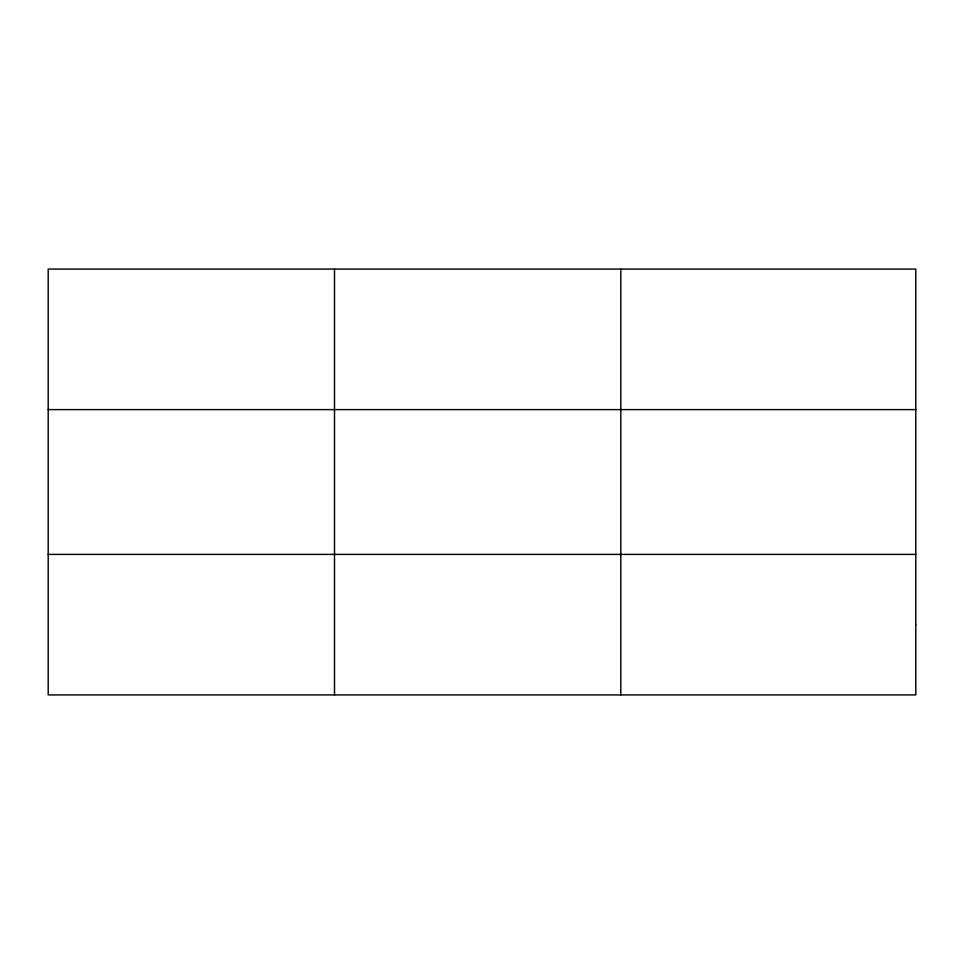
<?xml version="1.0" encoding="UTF-8"?>
<svg xmlns="http://www.w3.org/2000/svg" width="964" height="964" viewBox="0 0 964 964"><rect width="100%" height="100%" fill="white"/><g stroke="black" fill="none" stroke-linecap="round" stroke-linejoin="round"><path stroke-width="1.45" d="M334.508 694.911L334.508 269.089M620.816 694.911L620.816 269.089M48.2 409.604L915.8 409.604M48.2 554.396L915.8 554.396M915.8 624.66L915.8 694.911L48.2 694.911L48.2 269.089L915.8 269.089L915.8 624.66"/></g></svg>
